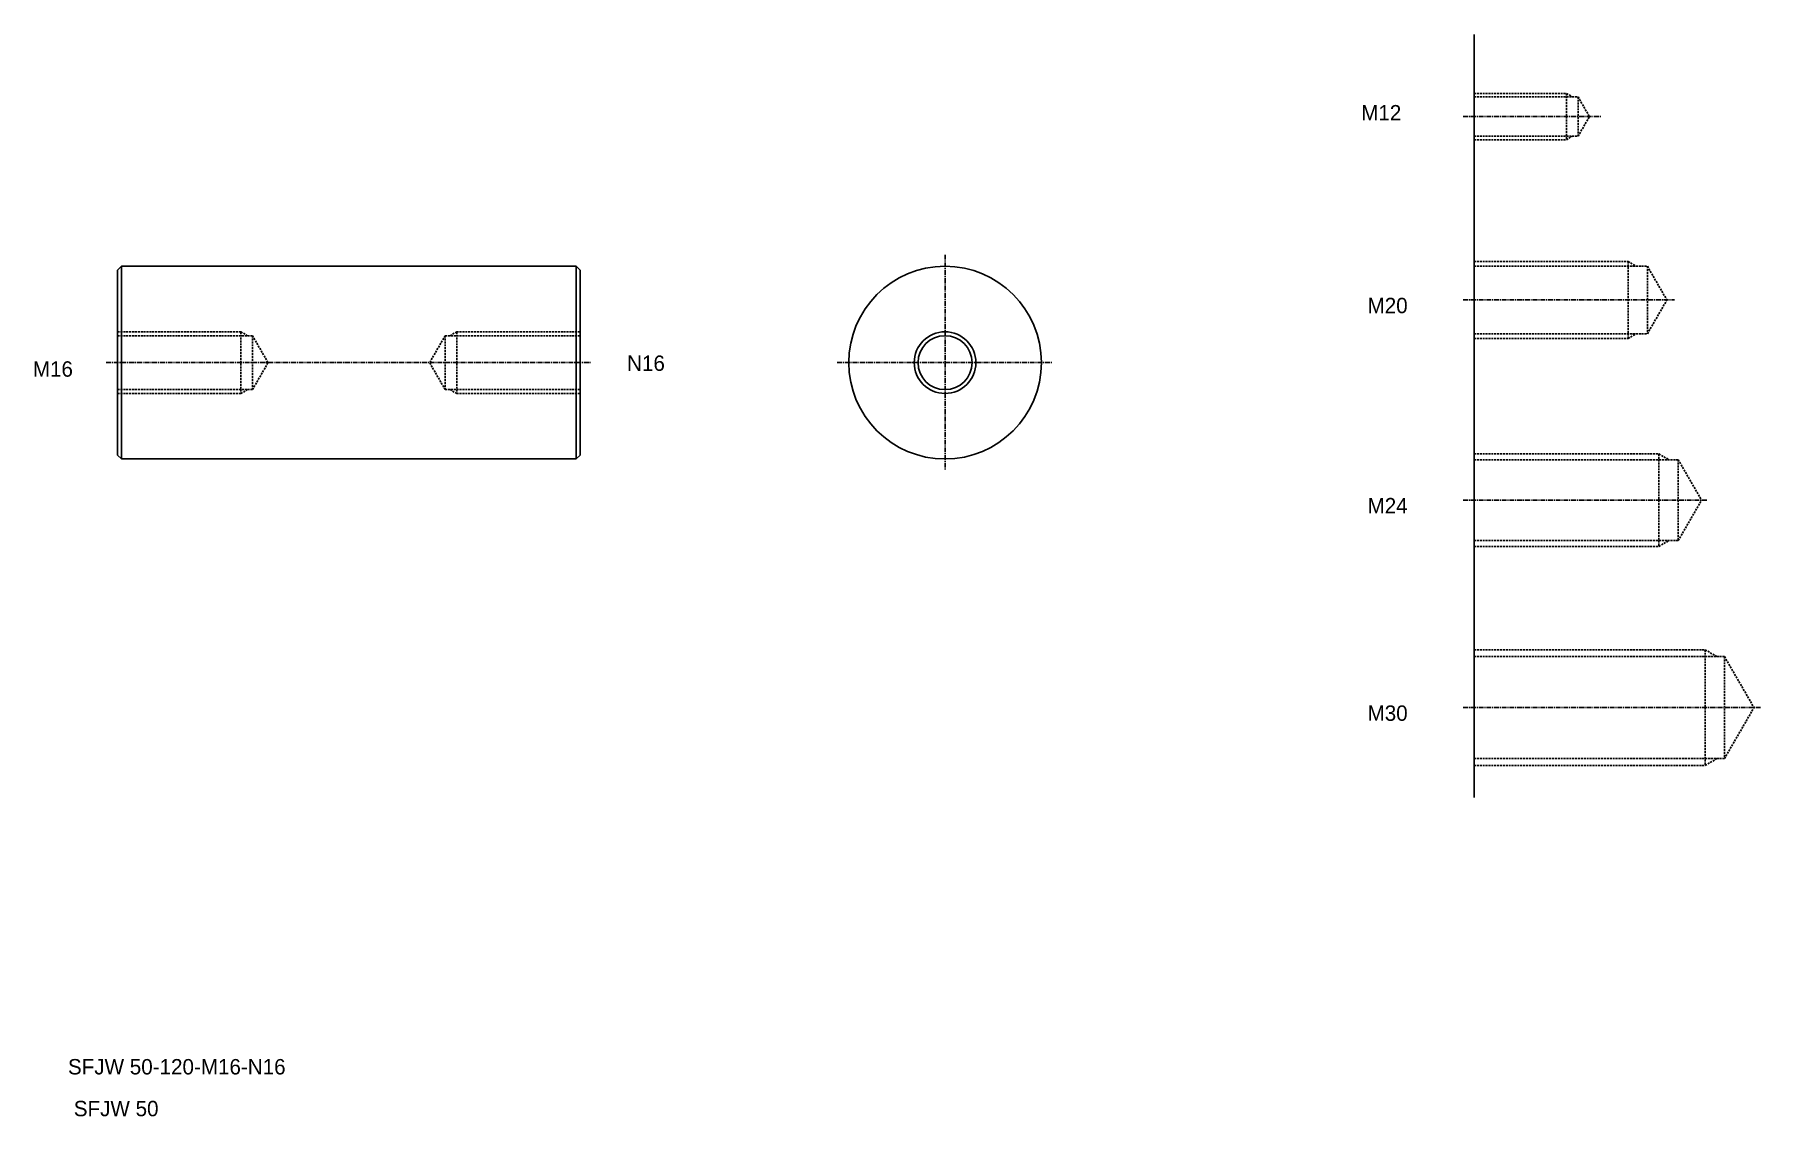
# Model space of a CAD drawing. Extents: x 122 to 570, y 89 to 370.
import ezdxf

# ---------------------------------------------------------------- set-up
doc = ezdxf.new("R2010")
doc.units = 0
doc.linetypes.add('CENTER', pattern=[2, 1.25, -0.25, 0.25, -0.25])
doc.linetypes.add('DASHED', pattern=[0.75, 0.5, -0.25])
doc.layers.get('0').update_dxf_attribs({"linetype": 'CONTINUOUS'})
doc.layers.add('CENTER', color=1, linetype='CENTER')

msp = doc.modelspace()

# ---------------------------------------------------------------- linework, layer by layer
at = {"color": 7, "linetype": 'CONTINUOUS'}
for p, q in [((495.55, 369.94), (495.55, 171.93)), ((143.53, 308.78), (144.53, 309.78)), ((144.53, 309.78), (144.53, 259.78)), ((144.53, 309.78), (262.53, 309.78)), ((262.53, 309.78), (262.53, 259.78)), ((262.53, 309.78), (263.53, 308.78)), ((143.53, 308.78), (143.53, 260.78)), ((263.53, 308.78), (263.53, 260.78)), ((143.53, 260.78), (144.53, 259.78)), ((263.53, 260.78), (262.53, 259.78)), ((144.53, 259.78), (262.53, 259.78))]:
    msp.add_line(p, q, dxfattribs=at)
at = {"color": 3, "linetype": 'DASHED'}
for p, q in [((495.55, 354.64), (519.55, 354.64)), ((519.55, 354.64), (521.07, 353.77)), ((519.55, 354.64), (519.55, 342.64)), ((495.55, 353.77), (522.55, 353.77)), ((522.55, 353.77), (525.51, 348.64)), ((522.55, 353.77), (522.55, 343.52)), ((522.55, 343.52), (525.51, 348.64)), ((495.55, 343.52), (522.55, 343.52)), ((495.55, 342.64), (519.55, 342.64)), ((519.55, 342.64), (521.07, 343.52)), ((495.55, 311.04), (535.55, 311.04)), ((495.55, 309.79), (540.55, 309.79)), ((535.55, 311.04), (535.55, 291.04)), ((535.55, 311.04), (537.72, 309.79)), ((540.55, 309.79), (540.55, 292.29)), ((540.55, 309.79), (545.6, 301.04)), ((540.55, 292.29), (545.6, 301.04)), ((143.53, 292.78), (175.53, 292.78)), ((143.53, 291.78), (178.53, 291.78)), ((175.53, 292.78), (175.53, 276.78)), ((175.53, 292.78), (177.26, 291.78)), ((178.53, 291.78), (178.53, 277.78)), ((178.53, 291.78), (182.57, 284.78)), ((228.53, 291.78), (224.49, 284.78)), ((263.53, 291.78), (228.53, 291.78)), ((228.53, 291.78), (228.53, 277.78)), ((231.53, 292.78), (229.8, 291.78)), ((263.53, 292.78), (231.53, 292.78)), ((231.53, 292.78), (231.53, 276.78)), ((495.55, 292.29), (540.55, 292.29)), ((535.55, 291.04), (537.72, 292.29)), ((495.55, 291.04), (535.55, 291.04)), ((178.53, 277.78), (182.57, 284.78)), ((228.53, 277.78), (224.49, 284.78)), ((143.53, 277.78), (178.53, 277.78)), ((175.53, 276.78), (177.26, 277.78)), ((263.53, 277.78), (228.53, 277.78)), ((231.53, 276.78), (229.8, 277.78)), ((143.53, 276.78), (175.53, 276.78)), ((263.53, 276.78), (231.53, 276.78)), ((495.55, 261.09), (543.55, 261.09)), ((543.55, 261.09), (543.55, 237.09)), ((543.55, 261.09), (546.15, 259.59)), ((495.55, 259.59), (548.55, 259.59)), ((548.55, 259.59), (548.55, 238.59)), ((548.55, 259.59), (554.61, 249.09)), ((548.55, 238.59), (554.61, 249.09)), ((495.55, 238.59), (548.55, 238.59)), ((543.55, 237.09), (546.15, 238.59)), ((495.55, 237.09), (543.55, 237.09)), ((495.55, 210.25), (555.55, 210.25)), ((495.55, 208.5), (560.55, 208.5)), ((555.55, 210.25), (555.55, 180.25)), ((555.55, 210.25), (558.58, 208.5)), ((560.55, 208.5), (560.55, 182)), ((560.55, 208.5), (568.2, 195.25)), ((560.55, 182), (568.2, 195.25)), ((495.55, 182), (560.55, 182)), ((495.55, 180.25), (555.55, 180.25)), ((555.55, 180.25), (558.58, 182))]:
    msp.add_line(p, q, dxfattribs=at)
msp.add_line((263.53, 296.78), (263.53, 296.78))
at = {"color": 7, "linetype": 'CONTINUOUS'}
for radius in [25, 8]:
    msp.add_circle((358.27, 284.78), radius, dxfattribs=at)
at = {"color": 3, "linetype": 'CONTINUOUS'}
msp.add_circle((358.27, 284.78), 7, dxfattribs=at)
at = {"layer": 'CENTER', "color": 1, "linetype": 'CENTER'}
for p, q in [((492.76, 348.64), (528.5, 348.64)), ((358.27, 312.78), (358.27, 256.78)), ((492.76, 301.04), (547.56, 301.04)), ((140.53, 284.78), (266.53, 284.78)), ((330.27, 284.78), (386.27, 284.78)), ((492.76, 249.09), (555.96, 249.09)), ((492.76, 195.25), (569.89, 195.25))]:
    msp.add_line(p, q, dxfattribs=at)

# ---------------------------------------------------------------- texts
for s, p in [('M12', (466.27, 347.64)), ('M20', (467.92, 297.61)), ('N16', (275.75, 282.64)), ('M16', (121.52, 281.13)), ('M24', (467.92, 245.66)), ('M30', (467.92, 191.82)), ('SFJW 50-120-M16-N16', (130.64, 100.04)), ('SFJW 50', (132.15, 89.19))]:
    msp.add_text(s, height=4).set_placement(p)

doc.saveas('drawing.dxf')
